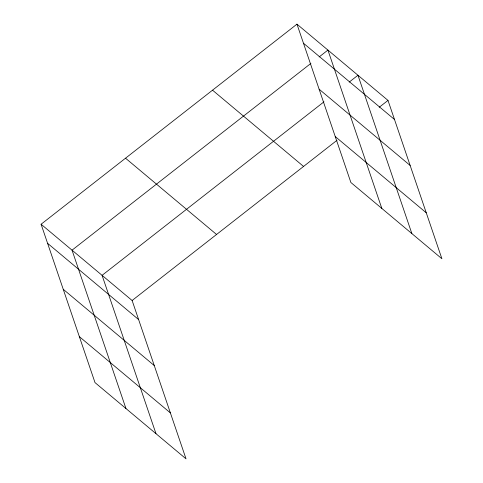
<?xml version="1.0" encoding="UTF-8"?>
<svg xmlns="http://www.w3.org/2000/svg" width="483" height="483" viewBox="0 0 483 483"><rect width="100%" height="100%" fill="white"/><g stroke="black" fill="none" stroke-linecap="round" stroke-linejoin="round"><path stroke-width="0.72" d="M41.091 224.239L132.119 300.498L186.027 458.85L95 382.59L41.091 224.239L296.973 24.15L388 100.41L441.909 258.761L350.881 182.502L296.973 24.15M310.919 63.376L72.039 250.17L125.948 408.515M319.13 56.958L327.921 50.081L381.83 208.427M323.954 101.841L102.082 275.334L155.985 433.686M349.167 82.122L357.963 75.245L411.872 233.597M132.119 300.498L336.983 140.305M379.203 107.286L388 100.41M303.469 43.228L394.496 119.488M319.118 89.192L410.145 165.452M335.238 136.544L426.26 212.804M212.532 90.182L303.559 166.442M125.532 158.207L216.559 234.472M47.588 243.317L138.615 319.577M63.231 289.281L154.258 365.54M79.351 336.633L170.378 412.893"/></g></svg>
